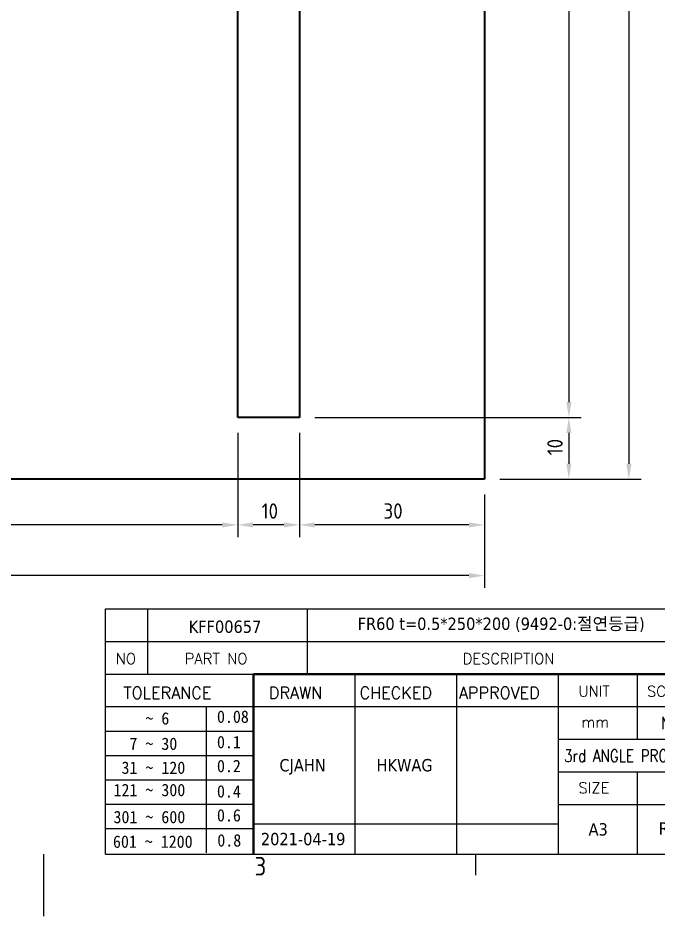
# Model space of a CAD drawing. Header units: millimetres. Extents: x 0 to 420, y 0 to 297.
# Drawn here: x 205.8 to 309.6, y 0 to 145.5 of the extents above; entities that cross this region are included whole.
import ezdxf
from ezdxf.enums import TextEntityAlignment as Align

# ---------------------------------------------------------------- set-up
doc = ezdxf.new("R2010")
doc.units = ezdxf.units.MM
doc.layers.get('0').update_dxf_attribs({"color": 3, "lineweight": 25})
for name, color, linetype, lineweight in [('가시적인 것(ISO)', 3, 'Continuous', 40), ('경계(ISO)', 7, 'Continuous', 25), ('제목(ISO)', 5, 'Continuous', 50), ('치수(ISO)', 2, 'Continuous', 25), ('해치(ISO)', 7, 'Continuous', 18)]:
    doc.layers.add(name, color=color, linetype=linetype, lineweight=lineweight)
doc.styles.add('HAN_291', font='')
doc.styles.add('HAN_370', font='', dxfattribs={"width": 2})
doc.styles.add('RC_284', font='ROMANC.shx')
doc.styles.add('RC_287', font='ROMANC.shx')
doc.styles.add('RC_292', font='ROMANC.shx')
doc.styles.add('ROMANT_294', font='romant.shx')
doc.styles.add('문자 텍스트_PSTEK_POSCO', font='isocp.shx')
doc.styles.add('치수 텍스트_PSTEK_POSCO', font='isocp.shx')
doc.styles.add('텍스트 스타일198', font='tahoma.ttf')
doc.styles.add('텍스트 스타일333', font='ROMANC.shx', dxfattribs={"width": 0.800000011920929})
doc.styles.get('HAN_291').set_extended_font_data('GulimChe')
doc.styles.get('HAN_370').set_extended_font_data('GulimChe')
doc.dimstyles.new('치수_PSTEK_POSCO', dxfattribs={"dimtxt": 2.5, "dimasz": 2.5, "dimexe": 2, "dimexo": 2.5, "dimgap": 1, "dimtad": 1, "dimrnd": 1e-08, "dimdsep": 46, "dimtxsty": '치수 텍스트_PSTEK_POSCO', "dimcen": 0.09, "dimdle": 10, "dimclrd": 7, "dimclre": 7, "dimclrt": 2, "dimadec": 1, "dimazin": 2, "dimtfac": 1, "dimtmove": 0, "dimatfit": 3, "dimfxl": 0, "dimtolj": 1, "dimlwd": -1, "dimlwe": -1, "dimarcsym": 0})

# ---------------------------------------------------------------- blocks, each defined once
blk = doc.blocks.new('경계 Default Border')
at = {"layer": '경계(ISO)'}
blk.add_line((280, 10), (280, 6.599999666213989), dxfattribs=at)
at = {"layer": '경계(ISO)', "flags": 128}
blk.add_lwpolyline([(210, 0), (210, 10)], dxfattribs=at)
at = {"layer": '경계(ISO)', "color": 2, "insert": (244.1685395229535, 6.57139439638704), "char_height": 3.00000011920929, "attachment_point": 7, "style": '문자 텍스트_PSTEK_POSCO'}
blk.add_mtext('3', dxfattribs=at)
blk = doc.blocks.new('제목 블록 PSTEK')
for color, points in [(252, [(317.2195697678507, 17.0593801673321), (322.0326348870767, 21.62682475217465), (322.2781991042243, 21.94392121864296), (317.0471853425802, 16.97985676345368), (318.7512090904202, 16.1899260703855), (316.0018030350395, 12.71868385740789), (316.3356552234328, 13.00206718743325), (318.9235935156908, 16.2694494742633)]), (5, [(321.6183518841322, 17.4193704504104), (319.5281351041078, 18.24969419629727), (322.4505835294948, 22.02344462252142), (317.2195697678507, 17.0593801673321), (318.9235935156908, 16.2694494742633), (316.1741874603099, 12.79820726128571)]), (1, [(324.4839107253602, 19.60711530335299), (325.2419748254881, 19.60711530335299), (325.2419748254881, 20.25857663940324), (321.2266040451076, 20.25857663940324), (321.2266040451076, 19.60711530335299), (321.9846681452406, 19.60711530335299), (321.9846681452406, 15.3430047401139), (324.4839107253602, 15.3430047401139)]), (252, [(321.9846681452406, 19.60711530335299), (321.4042753185749, 19.60711530335299), (321.4042753185749, 19.45905590879572), (321.9846681452406, 19.45905590879572)]), (252, [(324.6615819988275, 19.45905590879572), (325.4196460989604, 19.45905590879572), (325.4196460989604, 20.11051724484596), (325.2419748254881, 20.11051724484596), (325.2419748254881, 19.60711530335299), (324.4839107253602, 19.60711530335299), (324.4839107253602, 15.3430047401139), (322.1623394187076, 15.3430047401139), (322.1623394187076, 15.19494534555726), (324.6615819988275, 15.19494534555726)]), (1, [(329.2277337269622, 20.25857663940324), (325.65654113025, 20.25857663940324), (325.65654113025, 15.3430047401139), (329.3580259941756, 15.3430047401139), (329.3580259941756, 15.9944660761648), (328.1137701654877, 15.9944660761648), (328.1137701654877, 17.56360607323003), (329.2277337269622, 17.56360607323003), (329.2277337269622, 18.25543873810179), (328.1137701654877, 18.25543873810179), (328.1137701654877, 19.60711530335299), (329.2277337269622, 19.60711530335299)]), (252, [(328.2914414389548, 19.45905590879572), (329.4054050004294, 19.45905590879572), (329.4054050004294, 20.11051724484596), (329.2277337269622, 20.11051724484596), (329.2277337269622, 19.60711530335299), (328.1137701654877, 19.60711530335299), (328.1137701654877, 18.25543873810179), (328.2914414389548, 18.25543873810179)]), (1, [(332.3312149849806, 20.25857663940324), (329.8592894925411, 20.25857663940324), (329.8592894925411, 15.3430047401139), (332.3312149849806, 15.3430047401139), (332.3312149849806, 17.4318630164523), (333.0701931098801, 15.3430047401139), (335.4855464857051, 15.3430047401139), (334.2514536401189, 19.30614745124769), (335.4379594596742, 20.25857663940324), (334.3071782107978, 20.25857663940324), (332.3312149849806, 18.99741471888304)]), (252, [(332.5088862584528, 20.1105172448466), (332.3312149849806, 20.1105172448466), (332.3312149849806, 18.99741471888368), (332.5088862584528, 19.11081371413894)]), (252, [(335.6156307331414, 20.11051724484596), (335.2535118015555, 20.11051724484596), (334.2514536401189, 19.30614745124769), (335.4855464857051, 15.3430047401139), (333.1954852176545, 15.3430047401139), (333.2478643833523, 15.19494534555726), (335.6632177591723, 15.19494534555726), (334.4291249135862, 19.15808805669106)]), (252, [(328.2914414389548, 17.41554667867274), (329.4054050004294, 17.41554667867274), (329.4054050004294, 18.10737934354514), (329.2277337269622, 18.10737934354514), (329.2277337269622, 17.56360607323003), (328.1137701654877, 17.56360607323003), (328.1137701654877, 15.9944660761648), (328.2914414389548, 15.9944660761648)]), (252, [(332.5088862584528, 16.92964231796647), (332.3312149849806, 17.43186301645164), (332.3312149849806, 15.3430047401139), (330.0369607660135, 15.3430047401139), (330.0369607660135, 15.19494534555726), (332.5088862584528, 15.19494534555726)]), (252, [(329.5356972676428, 15.8464066816075), (329.3580259941756, 15.8464066816075), (329.3580259941756, 15.3430047401139), (325.8342124037171, 15.3430047401139), (325.8342124037171, 15.19494534555726), (329.5356972676428, 15.19494534555726)])]:
    blk.add_hatch(color=color).paths.add_polyline_path(points)
h = blk.add_hatch(color=1)
edge = h.paths.add_edge_path(flags=0)
edge.add_line((314.2242174273352, 19.60711530335299), (314.2242174273352, 17.00126995915134))
edge.add_line((314.2242174273352, 17.00126995915134), (314.3485873187598, 17.00126995915134))
edge.add_arc((314.3485873187598, 17.6527312952023), 0.6514613360509371, 270, 360)
edge.add_line((315.0000486548106, 17.6527312952023), (315.0000486548106, 18.95565396730211))
edge.add_arc((314.3485873187598, 18.95565396730212), 0.6514613360508712, 0, 90)
edge.add_line((314.3485873187598, 19.60711530335299), (314.2242174273352, 19.60711530335299))
edge = h.paths.add_edge_path()
edge.add_arc((314.9847713324306, 18.28938669179658), 1.969189947606664, 269.9999999999959, 450)
edge.add_line((314.9847713324306, 20.25857663940318), (311.7664314776902, 20.25857663940324))
edge.add_line((311.7664314776902, 20.25857663940324), (311.7664314776902, 15.3430047401139))
edge.add_line((311.7664314776902, 15.3430047401139), (314.2242174273352, 15.3430047401139))
edge.add_line((314.2242174273352, 15.3430047401139), (314.2242174273352, 16.32019674418991))
edge.add_line((314.2242174273352, 16.32019674418991), (314.9847713324307, 16.32019674418991))
h = blk.add_hatch(color=252)
edge = h.paths.add_edge_path()
edge.add_arc((314.9847713324309, 18.28938669179657), 1.969189947606666, 270, 406.8278729790604)
edge.add_arc((315.1624426058984, 18.1413272972396), 1.969189947606962, -90, 53.560984836317004, ccw=False)
edge.add_line((315.1624426058984, 16.17213734963263), (314.4018887008024, 16.17213734963263))
edge.add_line((314.4018887008024, 16.17213734963263), (314.4018887008024, 15.19494534555726))
edge.add_line((314.4018887008024, 15.19494534555726), (311.9441027511573, 15.19494534555726))
edge.add_line((311.9441027511573, 15.19494534555726), (311.9441027511573, 15.3430047401139))
edge.add_line((311.9441027511573, 15.3430047401139), (314.2242174273352, 15.3430047401139))
edge.add_line((314.2242174273352, 15.3430047401139), (314.2242174273352, 16.32019674418991))
edge.add_line((314.2242174273352, 16.32019674418991), (314.9847713324309, 16.32019674418991))
h = blk.add_hatch(color=252)
edge = h.paths.add_edge_path()
edge.add_line((314.4018887008024, 19.45905590879572), (314.5262585922315, 19.45905590879572))
edge.add_arc((314.5262585922314, 18.80759457274939), 0.6514613360463194, 60.4189348879147, 90.00000000000318, ccw=False)
edge.add_arc((314.3485873187602, 18.95565396730057), 0.6514613360524251, 39.96992292766206, 90.00000000009999)
edge.add_line((314.3485873187591, 19.60711530335307), (314.2242174273352, 19.60711530335298))
edge.add_line((314.2242174273352, 19.60711530335299), (314.2242174273352, 17.00126995915134))
edge.add_line((314.2242174273352, 17.00126995915134), (314.3485873187591, 17.00126995915134))
edge.add_arc((314.3485873187568, 17.652731295233), 0.6514613360816299, 270.0000000002, 274.6930825552478)
edge.add_line((314.4018887008024, 17.0034541317032), (314.4018887008024, 19.45905590879572))
at = {"layer": '해치(ISO)'}
h = blk.add_hatch(color=140, dxfattribs=at)
edge = h.paths.add_edge_path()
edge.add_ellipse((330.3660919371412, 20.15576403068321), major_axis=(9.100907360794343, 0), ratio=0.4069904968023172, start_angle=301.3098473703837, end_angle=507.7436900681698)
edge.add_ellipse((331.5340919371412, 20.4634168429492), major_axis=(-9.82350664112931, 0), ratio=0.3942600559756514, start_angle=111.51207141178469, end_angle=334.47025347086895, ccw=False)
edge.add_line((335.1363447531188, 16.8601935978785), (335.0955236905705, 16.99119398620872))
at = {"color": 180}
for p, q in [((182.475792979055, 11.79100474011392), (182.4757929790549, 51.56524660363496)), ((182.4757929790549, 51.56524660363496), (372.4757929537551, 51.56524660363496)), ((189.2651435055721, 51.56524660363496), (189.2651435055722, 41.00524660363494)), ((215.2152739891528, 41.00524660363494), (215.2152739891528, 51.56524660363496)), ((280.8758854511282, 51.56524660363496), (280.8758854511282, 41.00524660363494)), ((310.0881549537552, 51.56524660363496), (310.0881549537553, 41.00524660363494)), ((316.9044520275131, 51.56524660363496), (316.9044520275127, 41.00524660363494)), ((338.4566026226726, 51.56524660363496), (338.4566026226727, 41.00524660363494)), ((372.4757929537551, 51.56524660363496), (372.4757929537551, 11.79100474011389)), ((182.475792979055, 46.2852466036349), (372.4757929537551, 46.28524660363492)), ((182.475792979055, 41.00524660363493), (206.451475290024, 41.00524660363493)), ((222.9401812389276, 11.79100474011392), (222.9401812389276, 41.00524660363494)), ((239.4288871878316, 11.79100474011392), (239.4288871878316, 41.00524660363494)), ((255.9175931367356, 11.79100474011392), (255.9175931367356, 41.00524660363494)), ((268.6918866058747, 41.00524660363494), (268.6918866058747, 30.44524660363498)), ((280.8758854511282, 41.00524660363494), (280.8758854511282, 25.16524660363502)), ((310.088154953755, 41.00524660363494), (310.088154953755, 11.79100474011392)), ((182.475792979055, 35.72524660363497), (206.451475290024, 35.72524660363497)), ((198.8621818849491, 12.02524660363491), (198.8621818849491, 35.72524660363497)), ((206.451475290024, 35.72524660363497), (372.4757929537551, 35.72524660363497)), ((182.475792979055, 31.77524660363492), (206.451475290024, 31.77524660363492)), ((255.917593136736, 30.44524660363498), (372.4757929537552, 30.44524660363501)), ((182.475792979055, 27.82524660363487), (206.451475290024, 27.82524660363487)), ((255.9175931367359, 25.16524660363502), (372.4757929537552, 25.165246603635)), ((268.6918866058744, 25.16524660363502), (268.6918866058744, 11.79100474011392)), ((182.475792979055, 23.87524660363505), (206.451475290024, 23.87524660363505)), ((182.475792979055, 19.92524660363478), (206.451475290024, 19.92524660363478)), ((255.9175931367359, 19.88524660363481), (310.0881549537553, 19.88524660363481)), ((206.451475290024, 16.74100474011396), (255.9175931367359, 16.74100474011396)), ((182.475792979055, 15.97524660363496), (206.451475290024, 15.97524660363496)), ((182.475792979055, 11.79100474011392), (372.4757929537551, 11.79100474011389))]:
    blk.add_line(p, q, dxfattribs=at)
at = {"color": 7, "lineweight": 50}
for p, q in [((206.4514752900237, 11.79100474011392), (206.4514752900237, 41.00524660363494)), ((206.451475290024, 41.00524660363494), (372.4757929537551, 41.00524660363496))]:
    blk.add_line(p, q, dxfattribs=at)
at = {"color": 7}
for p, q in [((322.2781991042243, 21.94392121864296), (317.0471853425802, 16.97985676345368)), ((322.4505835294948, 22.02344462252142), (317.2195697678507, 17.0593801673321)), ((319.5281351041078, 18.24969419629727), (322.4505835294948, 22.02344462252142)), ((322.0326348870767, 21.62682475217465), (322.2781991042243, 21.94392121864296)), ((317.2195697678507, 17.0593801673321), (322.0326348870767, 21.62682475217465)), ((311.7664314776902, 20.25900474011391), (311.7664314776902, 15.34300474011391)), ((314.9847713324309, 20.25857663940324), (311.7664314776902, 20.25857663940324)), ((314.9847713324309, 20.25857663940324), (311.7664314776902, 20.25857663940324)), ((311.7664314776902, 20.25857663940324), (311.7664314776902, 15.3430047401139)), ((314.2242174273352, 17.00126995915134), (314.2242174273352, 19.60711530335299)), ((314.2242174273352, 19.60711530335299), (314.3485873187591, 19.60711530335299)), ((314.3485873187591, 19.60711530335299), (314.2242174273352, 19.60711530335299)), ((314.2242174273352, 19.60711530335299), (314.2242174273352, 17.00126995915134)), ((314.2242174273352, 17.00126995915134), (314.2242174273352, 19.60711530335299)), ((314.2242174273352, 19.60711530335299), (314.3485873187591, 19.60711530335299)), ((314.4018887008024, 19.45905590879572), (314.5262585922314, 19.45905590879572)), ((314.4018887008024, 17.0034541317032), (314.4018887008024, 19.45905590879572)), ((315.0000486548106, 18.95565396730275), (315.0000486548106, 17.65273129520161)), ((315.0000486548106, 18.95565396730275), (315.0000486548106, 17.65273129520161)), ((325.2419748254881, 20.25857663940324), (321.2266040451076, 20.25857663940324)), ((321.2266040451076, 20.25857663940324), (321.2266040451076, 19.60711530335299)), ((325.2419748254881, 20.25857663940324), (321.2266040451076, 20.25857663940324)), ((321.2266040451076, 20.25857663940324), (321.2266040451076, 19.60711530335299)), ((321.2266040451076, 19.60711530335299), (321.9846681452406, 19.60711530335299)), ((321.2266040451076, 19.60711530335299), (321.9846681452406, 19.60711530335299)), ((321.4042753185749, 19.60711530335299), (321.4042753185749, 19.45905590879572)), ((321.9846681452406, 19.60711530335299), (321.4042753185749, 19.60711530335299)), ((321.4042753185749, 19.45905590879572), (321.9846681452406, 19.45905590879572)), ((321.9846681452406, 19.60711530335299), (321.9846681452406, 15.3430047401139)), ((321.9846681452406, 19.45905590879572), (321.9846681452406, 19.60711530335299)), ((321.9846681452406, 19.60711530335299), (321.9846681452406, 15.3430047401139)), ((324.4839107253602, 19.60711530335299), (325.2419748254881, 19.60711530335299)), ((324.4839107253602, 15.3430047401139), (324.4839107253602, 19.60711530335299)), ((325.2419748254881, 19.60711530335299), (324.4839107253602, 19.60711530335299)), ((324.4839107253602, 19.60711530335299), (324.4839107253602, 15.3430047401139)), ((324.4839107253602, 19.60711530335299), (325.2419748254881, 19.60711530335299)), ((324.4839107253602, 15.3430047401139), (324.4839107253602, 19.60711530335299)), ((324.6615819988275, 19.45905590879572), (325.4196460989604, 19.45905590879572)), ((324.6615819988275, 15.19494534555726), (324.6615819988275, 19.45905590879572)), ((325.2419748254881, 19.60711530335299), (325.2419748254881, 20.25857663940324)), ((325.2419748254881, 19.60711530335299), (325.2419748254881, 20.25857663940324)), ((325.4196460989604, 20.11051724484596), (325.2419748254881, 20.11051724484596)), ((325.2419748254881, 20.11051724484596), (325.2419748254881, 19.60711530335299)), ((325.4196460989604, 19.45905590879572), (325.4196460989604, 20.11051724484596)), ((329.2277337269622, 20.25857663940324), (325.65654113025, 20.25857663940324)), ((325.65654113025, 20.25857663940324), (325.65654113025, 15.3430047401139)), ((325.65654113025, 20.25857663940324), (325.65654113025, 15.3430047401139)), ((329.2277337269622, 20.25857663940324), (325.65654113025, 20.25857663940324)), ((328.1137701654877, 18.25543873810179), (328.1137701654877, 19.60711530335299)), ((328.1137701654877, 19.60711530335299), (329.2277337269622, 19.60711530335299)), ((329.2277337269622, 19.60711530335299), (328.1137701654877, 19.60711530335299)), ((328.1137701654877, 19.60711530335299), (328.1137701654877, 18.25543873810179)), ((328.1137701654877, 18.25543873810179), (328.1137701654877, 19.60711530335299)), ((328.1137701654877, 19.60711530335299), (329.2277337269622, 19.60711530335299)), ((328.2914414389548, 18.25543873810179), (328.2914414389548, 19.45905590879572)), ((328.2914414389548, 19.45905590879572), (329.4054050004294, 19.45905590879572)), ((329.2277337269622, 19.60711530335299), (329.2277337269622, 20.25857663940324)), ((329.2277337269622, 19.60711530335299), (329.2277337269622, 20.25857663940324)), ((329.4054050004294, 20.11051724484596), (329.2277337269622, 20.11051724484596)), ((329.2277337269622, 20.11051724484596), (329.2277337269622, 19.60711530335299)), ((329.4054050004294, 19.45905590879572), (329.4054050004294, 20.11051724484596)), ((332.3312149849806, 20.25857663940324), (329.8592894925411, 20.25857663940324)), ((329.8592894925411, 20.25857663940324), (329.8592894925411, 15.3430047401139)), ((329.8592894925411, 20.25857663940324), (329.8592894925411, 15.3430047401139)), ((332.3312149849806, 20.25857663940324), (329.8592894925411, 20.25857663940324)), ((334.3071782107978, 20.25857663940324), (332.3312149849806, 18.99741471888304)), ((332.3312149849806, 18.99741471888304), (332.3312149849806, 20.25857663940324)), ((334.3071782107978, 20.25857663940324), (332.3312149849806, 18.99741471888304)), ((332.3312149849806, 18.99741471888304), (332.3312149849806, 20.25857663940324)), ((332.5088862584528, 20.1105172448466), (332.3312149849806, 20.1105172448466)), ((332.3312149849806, 20.1105172448466), (332.3312149849806, 18.99741471888368)), ((332.3312149849806, 18.99741471888368), (332.5088862584528, 19.11081371413894)), ((332.5088862584528, 19.11081371413894), (332.5088862584528, 20.1105172448466)), ((334.2514536401189, 19.30614745124769), (335.4379594596742, 20.25857663940324)), ((334.2514536401189, 19.30614745124769), (335.4379594596742, 20.25857663940324)), ((335.2535118015555, 20.11051724484596), (334.2514536401189, 19.30614745124769)), ((335.4855464857051, 15.3430047401139), (334.2514536401189, 19.30614745124769)), ((334.2514536401189, 19.30614745124769), (335.4855464857051, 15.3430047401139)), ((335.4855464857051, 15.3430047401139), (334.2514536401189, 19.30614745124769)), ((335.4379594596742, 20.25857663940324), (334.3071782107978, 20.25857663940324)), ((335.4379594596742, 20.25857663940324), (334.3071782107978, 20.25857663940324)), ((334.4291249135862, 19.15808805669104), (335.6156307331414, 20.11051724484596)), ((335.6632177591723, 15.19494534555726), (334.4291249135862, 19.15808805669104)), ((335.6156307331414, 20.11051724484596), (335.2535118015555, 20.11051724484596)), ((321.6183518841322, 17.4193704504104), (319.5281351041078, 18.24969419629727)), ((329.2277337269622, 18.25543873810179), (328.1137701654877, 18.25543873810179)), ((328.1137701654877, 18.25543873810179), (328.2914414389548, 18.25543873810179)), ((329.2277337269622, 18.25543873810179), (328.1137701654877, 18.25543873810179)), ((328.1137701654877, 17.56360607323003), (329.2277337269622, 17.56360607323003)), ((328.1137701654877, 15.9944660761648), (328.1137701654877, 17.56360607323003)), ((329.2277337269622, 17.56360607323003), (328.1137701654877, 17.56360607323003)), ((328.1137701654877, 17.56360607323003), (328.1137701654877, 15.9944660761648)), ((328.1137701654877, 17.56360607323003), (329.2277337269622, 17.56360607323003)), ((328.1137701654877, 15.9944660761648), (328.1137701654877, 17.56360607323003)), ((329.2277337269622, 17.56360607323003), (329.2277337269622, 18.25543873810179)), ((329.2277337269622, 17.56360607323003), (329.2277337269622, 18.25543873810179)), ((329.4054050004294, 18.10737934354514), (329.2277337269622, 18.10737934354514)), ((329.2277337269622, 18.10737934354514), (329.2277337269622, 17.56360607323003)), ((329.4054050004294, 17.41554667867274), (329.4054050004294, 18.10737934354514)), ((345.0447381189468, 17.50375595811051), (344.9867755289346, 17.689895936919)), ((314.3485873187591, 17.00126995915134), (314.2242174273352, 17.00126995915134)), ((314.2242174273352, 17.00126995915134), (314.3485873187591, 17.00126995915134)), ((314.3485873187591, 17.00126995915134), (314.2242174273352, 17.00126995915134)), ((314.2242174273352, 16.32019674418991), (314.9847713324309, 16.32019674418991)), ((314.2242174273352, 15.3430047401139), (314.2242174273352, 16.32019674418991)), ((314.9847713324309, 16.32019674418991), (314.2242174273352, 16.32019674418991)), ((314.2242174273352, 16.32019674418991), (314.2242174273352, 15.3430047401139)), ((314.2242174273352, 16.32019674418991), (314.9847713324309, 16.32019674418991)), ((314.2242174273352, 15.3430047401139), (314.2242174273352, 16.32019674418991)), ((314.4018887008024, 16.17213734963263), (315.162442605898, 16.17213734963263)), ((314.4018887008024, 15.19494534555726), (314.4018887008024, 16.17213734963263)), ((318.7512090904202, 16.1899260703855), (316.0018030350395, 12.71868385740789)), ((316.1741874603099, 12.79820726128571), (321.6183518841322, 17.4193704504104)), ((318.9235935156908, 16.2694494742633), (316.1741874603099, 12.79820726128571)), ((316.3356552234328, 13.00206718743325), (318.9235935156908, 16.2694494742633)), ((317.0471853425802, 16.97985676345368), (318.7512090904202, 16.1899260703855)), ((318.9235935156908, 16.2694494742633), (317.2195697678507, 17.0593801673321)), ((317.2195697678507, 17.0593801673321), (318.9235935156908, 16.2694494742633)), ((328.2914414389548, 15.9944660761648), (328.2914414389548, 17.41554667867274)), ((328.2914414389548, 17.41554667867274), (329.4054050004294, 17.41554667867274)), ((332.3312149849806, 17.4318630164523), (333.0701931098801, 15.3430047401139)), ((332.3312149849806, 15.3430047401139), (332.3312149849806, 17.4318630164523)), ((332.5088862584528, 16.92964231796647), (332.3312149849806, 17.43186301645164)), ((332.3312149849806, 17.43186301645164), (332.3312149849806, 15.3430047401139)), ((332.3312149849806, 17.4318630164523), (333.0701931098801, 15.3430047401139)), ((332.3312149849806, 15.3430047401139), (332.3312149849806, 17.4318630164523)), ((332.5088862584528, 15.19494534555726), (332.5088862584528, 16.92964231796647)), ((311.7664314776902, 15.3430047401139), (314.2242174273352, 15.3430047401139)), ((311.7664314776902, 15.3430047401139), (314.2242174273352, 15.3430047401139)), ((314.2242174273352, 15.3430047401139), (311.9441027511573, 15.3430047401139)), ((311.9441027511573, 15.3430047401139), (311.9441027511573, 15.19494534555726)), ((311.9441027511573, 15.19494534555726), (314.4018887008024, 15.19494534555726)), ((321.9846681452406, 15.3430047401139), (324.4839107253602, 15.3430047401139)), ((321.9846681452406, 15.3430047401139), (324.4839107253602, 15.3430047401139)), ((324.4839107253602, 15.3430047401139), (322.1623394187076, 15.3430047401139)), ((322.1623394187076, 15.3430047401139), (322.1623394187076, 15.19494534555726)), ((322.1623394187076, 15.19494534555726), (324.6615819988275, 15.19494534555726)), ((325.65654113025, 15.3430047401139), (329.3580259941756, 15.3430047401139)), ((325.65654113025, 15.3430047401139), (329.3580259941756, 15.3430047401139)), ((329.3580259941756, 15.3430047401139), (325.8342124037171, 15.3430047401139)), ((325.8342124037171, 15.3430047401139), (325.8342124037171, 15.19494534555726)), ((325.8342124037171, 15.19494534555726), (329.5356972676428, 15.19494534555726)), ((329.3580259941756, 15.9944660761648), (328.1137701654877, 15.9944660761648)), ((328.1137701654877, 15.9944660761648), (328.2914414389548, 15.9944660761648)), ((329.3580259941756, 15.9944660761648), (328.1137701654877, 15.9944660761648)), ((329.3580259941756, 15.3430047401139), (329.3580259941756, 15.9944660761648)), ((329.3580259941756, 15.3430047401139), (329.3580259941756, 15.9944660761648)), ((329.5356972676428, 15.8464066816075), (329.3580259941756, 15.8464066816075)), ((329.3580259941756, 15.8464066816075), (329.3580259941756, 15.3430047401139)), ((329.5356972676428, 15.19494534555726), (329.5356972676428, 15.8464066816075)), ((329.8592894925411, 15.3430047401139), (332.3312149849806, 15.3430047401139)), ((329.8592894925411, 15.3430047401139), (332.3312149849806, 15.3430047401139)), ((332.3312149849806, 15.3430047401139), (330.0369607660135, 15.3430047401139)), ((330.0369607660135, 15.3430047401139), (330.0369607660135, 15.19494534555726)), ((330.0369607660135, 15.19494534555726), (332.5088862584528, 15.19494534555726)), ((333.0701931098801, 15.3430047401139), (335.4855464857051, 15.3430047401139)), ((333.0701931098801, 15.3430047401139), (335.4855464857051, 15.3430047401139)), ((335.4855464857051, 15.3430047401139), (333.1954852176545, 15.3430047401139)), ((333.1954852176545, 15.3430047401139), (333.2478643833523, 15.19494534555726)), ((333.2478643833523, 15.19494534555726), (335.6632177591723, 15.19494534555726)), ((316.0018030350395, 12.71868385740789), (316.3356552234328, 13.00206718743325))]:
    blk.add_line(p, q, dxfattribs=at)
at = {"color": 5}
for p, q in [((322.4505835294948, 22.02344462252142), (317.2195697678507, 17.0593801673321)), ((319.5281351041078, 18.24969419629727), (322.4505835294948, 22.02344462252142)), ((321.6183518841322, 17.4193704504104), (319.5281351041078, 18.24969419629727)), ((316.1741874603099, 12.79820726128571), (321.6183518841322, 17.4193704504104)), ((318.9235935156908, 16.2694494742633), (316.1741874603099, 12.79820726128571)), ((317.2195697678507, 17.0593801673321), (318.9235935156908, 16.2694494742633))]:
    blk.add_line(p, q, dxfattribs=at)
at = {"color": 1}
for p, q in [((314.9847713324309, 20.25857663940324), (311.7664314776902, 20.25857663940324)), ((311.7664314776902, 20.25857663940324), (311.7664314776902, 15.3430047401139)), ((314.2242174273352, 17.00126995915134), (314.2242174273352, 19.60711530335299)), ((314.2242174273352, 19.60711530335299), (314.3485873187591, 19.60711530335299)), ((315.0000486548106, 18.95565396730275), (315.0000486548106, 17.65273129520161)), ((325.2419748254881, 20.25857663940324), (321.2266040451076, 20.25857663940324)), ((321.2266040451076, 20.25857663940324), (321.2266040451076, 19.60711530335299)), ((321.2266040451076, 19.60711530335299), (321.9846681452406, 19.60711530335299)), ((321.9846681452406, 19.60711530335299), (321.9846681452406, 15.3430047401139)), ((324.4839107253602, 19.60711530335299), (325.2419748254881, 19.60711530335299)), ((324.4839107253602, 15.3430047401139), (324.4839107253602, 19.60711530335299)), ((325.2419748254881, 19.60711530335299), (325.2419748254881, 20.25857663940324)), ((329.2277337269622, 20.25857663940324), (325.65654113025, 20.25857663940324)), ((325.65654113025, 20.25857663940324), (325.65654113025, 15.3430047401139)), ((328.1137701654877, 18.25543873810179), (328.1137701654877, 19.60711530335299)), ((328.1137701654877, 19.60711530335299), (329.2277337269622, 19.60711530335299)), ((329.2277337269622, 19.60711530335299), (329.2277337269622, 20.25857663940324)), ((332.3312149849806, 20.25857663940324), (329.8592894925411, 20.25857663940324)), ((329.8592894925411, 20.25857663940324), (329.8592894925411, 15.3430047401139)), ((334.3071782107978, 20.25857663940324), (332.3312149849806, 18.99741471888304)), ((332.3312149849806, 18.99741471888304), (332.3312149849806, 20.25857663940324)), ((334.2514536401189, 19.30614745124769), (335.4379594596742, 20.25857663940324)), ((335.4855464857051, 15.3430047401139), (334.2514536401189, 19.30614745124769)), ((335.4379594596742, 20.25857663940324), (334.3071782107978, 20.25857663940324)), ((329.2277337269622, 18.25543873810179), (328.1137701654877, 18.25543873810179)), ((328.1137701654877, 17.56360607323003), (329.2277337269622, 17.56360607323003)), ((328.1137701654877, 15.9944660761648), (328.1137701654877, 17.56360607323003)), ((329.2277337269622, 17.56360607323003), (329.2277337269622, 18.25543873810179)), ((314.3485873187591, 17.00126995915134), (314.2242174273352, 17.00126995915134)), ((314.2242174273352, 16.32019674418991), (314.9847713324309, 16.32019674418991)), ((314.2242174273352, 15.3430047401139), (314.2242174273352, 16.32019674418991)), ((332.3312149849806, 17.4318630164523), (333.0701931098801, 15.3430047401139)), ((332.3312149849806, 15.3430047401139), (332.3312149849806, 17.4318630164523)), ((311.7664314776902, 15.3430047401139), (314.2242174273352, 15.3430047401139)), ((321.9846681452406, 15.3430047401139), (324.4839107253602, 15.3430047401139)), ((325.65654113025, 15.3430047401139), (329.3580259941756, 15.3430047401139)), ((329.3580259941756, 15.9944660761648), (328.1137701654877, 15.9944660761648)), ((329.3580259941756, 15.3430047401139), (329.3580259941756, 15.9944660761648)), ((329.8592894925411, 15.3430047401139), (332.3312149849806, 15.3430047401139)), ((333.0701931098801, 15.3430047401139), (335.4855464857051, 15.3430047401139))]:
    blk.add_line(p, q, dxfattribs=at)
at = {"color": 7}
for centre, radius, start, end in [((314.3485873187598, 18.95565396730211), 0.6514613360508712, 0, 90), ((314.3485873187602, 18.95565396730057), 0.6514613360524251, 39.96992292766117, 90), ((314.3485873187598, 18.95565396730212), 0.6514613360508712, 0, 90), ((314.5262585922314, 18.80759457274939), 0.6514613360463193, 60.41893488791137, 90), ((314.9847713324309, 18.28938669179658), 1.969189947606665, 270, 90), ((314.9847713324309, 18.28938669179658), 1.969189947606665, 270, 90), ((314.9847713324307, 18.2893866917965), 1.969189947606594, 270, 46.82787297909833), ((315.1624426058984, 18.1413272972396), 1.969189947606961, 270, 53.56098483636067), ((314.3485873187597, 17.65273129520228), 0.6514613360509381, 270, 0), ((314.3485873187598, 17.6527312952023), 0.6514613360509381, 270, 0), ((314.3485873187568, 17.652731295233), 0.6514613360816299, 270, 274.6930825552478)]:
    blk.add_arc(centre, radius, start, end, dxfattribs=at)
at = {"color": 1}
for centre, radius, start, end in [((314.3485873187598, 18.95565396730211), 0.6514613360508712, 0, 90), ((314.9847713324309, 18.28938669179657), 1.969189947606665, 270, 90), ((314.3485873187598, 17.6527312952023), 0.6514613360509381, 270, 0)]:
    blk.add_arc(centre, radius, start, end, dxfattribs=at)
at = {"layer": '제목(ISO)', "lineweight": 18}
blk.add_line((182.475792979055, 35.72500474011393), (182.475792979055, 11.79100474011392), dxfattribs=at)
at = {"layer": '제목(ISO)'}
for p, q in [((322.2781991042243, 21.94392121864296), (317.0471853425802, 16.97985676345368)), ((322.4505835294948, 22.02344462252142), (317.2195697678507, 17.0593801673321)), ((319.5281351041078, 18.24969419629727), (322.4505835294948, 22.02344462252142)), ((322.0326348870767, 21.62682475217465), (322.2781991042243, 21.94392121864296)), ((317.2195697678507, 17.0593801673321), (322.0326348870767, 21.62682475217465)), ((314.9847713324306, 20.25857663940324), (311.7664314776902, 20.25857663940324)), ((311.7664314776902, 20.25857663940324), (311.7664314776902, 15.3430047401139)), ((314.2242174273352, 17.00126995915134), (314.2242174273352, 19.60711530335299)), ((314.2242174273352, 19.60711530335299), (314.3485873187598, 19.60711530335299)), ((314.3485873187591, 19.60711530335299), (314.2242174273352, 19.60711530335299)), ((314.2242174273352, 19.60711530335299), (314.2242174273352, 17.00126995915134)), ((314.4018887008024, 19.45905590879572), (314.5262585922314, 19.45905590879572)), ((314.4018887008024, 17.0034541317032), (314.4018887008024, 19.45905590879572)), ((315.0000486548106, 18.95565396730211), (315.0000486548106, 17.6527312952023)), ((325.2419748254881, 20.25857663940324), (321.2266040451076, 20.25857663940324)), ((321.2266040451076, 20.25857663940324), (321.2266040451076, 19.60711530335299)), ((321.2266040451076, 19.60711530335299), (321.9846681452406, 19.60711530335299)), ((321.9846681452406, 19.60711530335299), (321.4042753185749, 19.60711530335299)), ((321.4042753185749, 19.60711530335299), (321.4042753185749, 19.45905590879572)), ((321.4042753185749, 19.45905590879572), (321.9846681452406, 19.45905590879572)), ((321.9846681452406, 19.60711530335299), (321.9846681452406, 15.3430047401139)), ((321.9846681452406, 19.45905590879572), (321.9846681452406, 19.60711530335299)), ((324.4839107253602, 19.60711530335299), (325.2419748254881, 19.60711530335299)), ((324.4839107253602, 15.3430047401139), (324.4839107253602, 19.60711530335299)), ((325.2419748254881, 19.60711530335299), (324.4839107253602, 19.60711530335299)), ((324.4839107253602, 19.60711530335299), (324.4839107253602, 15.3430047401139)), ((324.6615819988275, 19.45905590879572), (325.4196460989604, 19.45905590879572)), ((324.6615819988275, 15.19494534555726), (324.6615819988275, 19.45905590879572)), ((325.2419748254881, 19.60711530335299), (325.2419748254881, 20.25857663940324)), ((325.4196460989604, 20.11051724484596), (325.2419748254881, 20.11051724484596)), ((325.2419748254881, 20.11051724484596), (325.2419748254881, 19.60711530335299)), ((325.4196460989604, 19.45905590879572), (325.4196460989604, 20.11051724484596)), ((329.2277337269622, 20.25857663940324), (325.65654113025, 20.25857663940324)), ((325.65654113025, 20.25857663940324), (325.65654113025, 15.3430047401139)), ((328.1137701654877, 18.25543873810179), (328.1137701654877, 19.60711530335299)), ((328.1137701654877, 19.60711530335299), (329.2277337269622, 19.60711530335299)), ((329.2277337269622, 19.60711530335299), (328.1137701654877, 19.60711530335299)), ((328.1137701654877, 19.60711530335299), (328.1137701654877, 18.25543873810179)), ((328.2914414389548, 19.45905590879572), (329.4054050004294, 19.45905590879572)), ((328.2914414389548, 18.25543873810179), (328.2914414389548, 19.45905590879572)), ((329.2277337269622, 19.60711530335299), (329.2277337269622, 20.25857663940324)), ((329.4054050004294, 20.11051724484596), (329.2277337269622, 20.11051724484596)), ((329.2277337269622, 20.11051724484596), (329.2277337269622, 19.60711530335299)), ((329.4054050004294, 19.45905590879572), (329.4054050004294, 20.11051724484596)), ((332.3312149849806, 20.25857663940324), (329.8592894925411, 20.25857663940324)), ((329.8592894925411, 20.25857663940324), (329.8592894925411, 15.3430047401139)), ((334.3071782107978, 20.25857663940324), (332.3312149849806, 18.99741471888304)), ((332.3312149849806, 18.99741471888304), (332.3312149849806, 20.25857663940324)), ((332.5088862584528, 20.1105172448466), (332.3312149849806, 20.1105172448466)), ((332.3312149849806, 20.1105172448466), (332.3312149849806, 18.99741471888368)), ((332.3312149849806, 18.99741471888368), (332.5088862584528, 19.11081371413894)), ((332.5088862584528, 19.11081371413894), (332.5088862584528, 20.1105172448466)), ((334.2514536401189, 19.30614745124769), (335.4379594596742, 20.25857663940324)), ((335.2535118015555, 20.11051724484596), (334.2514536401189, 19.30614745124769)), ((335.4855464857051, 15.3430047401139), (334.2514536401189, 19.30614745124769)), ((334.2514536401189, 19.30614745124769), (335.4855464857051, 15.3430047401139)), ((335.4379594596742, 20.25857663940324), (334.3071782107978, 20.25857663940324)), ((334.4291249135862, 19.15808805669106), (335.6156307331414, 20.11051724484596)), ((335.6632177591723, 15.19494534555726), (334.4291249135862, 19.15808805669106)), ((335.6156307331414, 20.11051724484596), (335.2535118015555, 20.11051724484596)), ((321.6183518841322, 17.4193704504104), (319.5281351041078, 18.24969419629727)), ((329.2277337269622, 18.25543873810179), (328.1137701654877, 18.25543873810179)), ((328.1137701654877, 18.25543873810179), (328.2914414389548, 18.25543873810179)), ((328.1137701654877, 15.9944660761648), (328.1137701654877, 17.56360607323003)), ((328.1137701654877, 17.56360607323003), (329.2277337269622, 17.56360607323003)), ((329.2277337269622, 17.56360607323003), (328.1137701654877, 17.56360607323003)), ((328.1137701654877, 17.56360607323003), (328.1137701654877, 15.9944660761648)), ((329.2277337269622, 17.56360607323003), (329.2277337269622, 18.25543873810179)), ((329.4054050004294, 18.10737934354514), (329.2277337269622, 18.10737934354514)), ((329.2277337269622, 18.10737934354514), (329.2277337269622, 17.56360607323003)), ((329.4054050004294, 17.41554667867274), (329.4054050004294, 18.10737934354514)), ((314.3485873187598, 17.00126995915134), (314.2242174273352, 17.00126995915134)), ((314.2242174273352, 17.00126995915134), (314.3485873187591, 17.00126995915134)), ((314.2242174273352, 15.3430047401139), (314.2242174273352, 16.32019674418991)), ((314.2242174273352, 16.32019674418991), (314.9847713324307, 16.32019674418991)), ((314.9847713324309, 16.32019674418991), (314.2242174273352, 16.32019674418991)), ((314.2242174273352, 16.32019674418991), (314.2242174273352, 15.3430047401139)), ((314.4018887008024, 15.19494534555726), (314.4018887008024, 16.17213734963263)), ((314.4018887008024, 16.17213734963263), (315.1624426058984, 16.17213734963263)), ((318.7512090904202, 16.1899260703855), (316.0018030350395, 12.71868385740789)), ((316.1741874603099, 12.79820726128571), (321.6183518841322, 17.4193704504104)), ((318.9235935156908, 16.2694494742633), (316.1741874603099, 12.79820726128571)), ((316.3356552234328, 13.00206718743325), (318.9235935156908, 16.2694494742633)), ((317.0471853425802, 16.97985676345368), (318.7512090904202, 16.1899260703855)), ((317.2195697678507, 17.0593801673321), (318.9235935156908, 16.2694494742633)), ((318.9235935156908, 16.2694494742633), (317.2195697678507, 17.0593801673321)), ((328.2914414389548, 17.41554667867274), (329.4054050004294, 17.41554667867274)), ((328.2914414389548, 15.9944660761648), (328.2914414389548, 17.41554667867274)), ((332.3312149849806, 15.3430047401139), (332.3312149849806, 17.4318630164523)), ((332.3312149849806, 17.4318630164523), (333.0701931098801, 15.3430047401139)), ((332.5088862584528, 16.92964231796647), (332.3312149849806, 17.43186301645164)), ((332.3312149849806, 17.43186301645164), (332.3312149849806, 15.3430047401139)), ((332.5088862584528, 15.19494534555726), (332.5088862584528, 16.92964231796647)), ((311.7664314776902, 15.3430047401139), (314.2242174273352, 15.3430047401139)), ((314.2242174273352, 15.3430047401139), (311.9441027511573, 15.3430047401139)), ((311.9441027511573, 15.3430047401139), (311.9441027511573, 15.19494534555726)), ((311.9441027511573, 15.19494534555726), (314.4018887008024, 15.19494534555726)), ((321.9846681452406, 15.3430047401139), (324.4839107253602, 15.3430047401139)), ((324.4839107253602, 15.3430047401139), (322.1623394187076, 15.3430047401139)), ((322.1623394187076, 15.3430047401139), (322.1623394187076, 15.19494534555726)), ((322.1623394187076, 15.19494534555726), (324.6615819988275, 15.19494534555726)), ((325.65654113025, 15.3430047401139), (329.3580259941756, 15.3430047401139)), ((329.3580259941756, 15.3430047401139), (325.8342124037171, 15.3430047401139)), ((325.8342124037171, 15.3430047401139), (325.8342124037171, 15.19494534555726)), ((325.8342124037171, 15.19494534555726), (329.5356972676428, 15.19494534555726)), ((329.3580259941756, 15.9944660761648), (328.1137701654877, 15.9944660761648)), ((328.1137701654877, 15.9944660761648), (328.2914414389548, 15.9944660761648)), ((329.3580259941756, 15.3430047401139), (329.3580259941756, 15.9944660761648)), ((329.5356972676428, 15.8464066816075), (329.3580259941756, 15.8464066816075)), ((329.3580259941756, 15.8464066816075), (329.3580259941756, 15.3430047401139)), ((329.5356972676428, 15.19494534555726), (329.5356972676428, 15.8464066816075)), ((329.8592894925411, 15.3430047401139), (332.3312149849806, 15.3430047401139)), ((332.3312149849806, 15.3430047401139), (330.0369607660135, 15.3430047401139)), ((330.0369607660135, 15.3430047401139), (330.0369607660135, 15.19494534555726)), ((330.0369607660135, 15.19494534555726), (332.5088862584528, 15.19494534555726)), ((333.0701931098801, 15.3430047401139), (335.4855464857051, 15.3430047401139)), ((335.4855464857051, 15.3430047401139), (333.1954852176545, 15.3430047401139)), ((333.1954852176545, 15.3430047401139), (333.2478643833523, 15.19494534555726)), ((333.2478643833523, 15.19494534555726), (335.6632177591723, 15.19494534555726)), ((316.0018030350395, 12.71868385740789), (316.3356552234328, 13.00206718743325))]:
    blk.add_line(p, q, dxfattribs=at)
at = {"layer": '제목(ISO)', "color": 4}
blk.add_line((335.1363447531188, 16.8601935978785), (335.0955236905705, 16.99119398620872), dxfattribs=at)
at = {"layer": '제목(ISO)'}
for centre, radius, start, end in [((314.3485873187598, 18.95565396730212), 0.6514613360508712, 0, 90), ((314.3485873187602, 18.95565396730057), 0.6514613360524251, 39.96992292766117, 90), ((314.5262585922314, 18.80759457274939), 0.6514613360463193, 60.41893488791137, 90), ((314.9847713324306, 18.28938669179658), 1.969189947606664, 46.82787297909431, 90), ((314.9847713324307, 18.2893866917965), 1.969189947606594, 270, 46.82787297909833), ((314.9847713324309, 18.28938669179657), 1.969189947606666, 270, 46.8278729790603), ((315.1624426058984, 18.1413272972396), 1.969189947606962, 270, 53.56098483631701), ((314.3485873187598, 17.6527312952023), 0.6514613360509371, 270, 0), ((314.3485873187568, 17.652731295233), 0.6514613360816299, 270, 274.6930825552478)]:
    blk.add_arc(centre, radius, start, end, dxfattribs=at)
at = {"layer": '제목(ISO)', "color": 4}
for centre, major_axis, ratio, start_param, end_param in [((331.5340919371412, 20.4634168429492), (9.82350664112931, 0), 0.3942600559756514, 5.087845455444478, 8.97919982663645), ((330.3660919371412, 20.15576403068321), (9.100907360794343, 0), 0.4069904968023172, 5.258848905294775, 8.861799147915196)]:
    blk.add_ellipse(centre, major_axis=major_axis, ratio=ratio, start_param=start_param, end_param=end_param, dxfattribs=at)
at = {"color": 2}
for s, height, style, p in [('NO', 1.742399930953979, 'RC_284', (184.135398793432, 42.62317362549192)), ('PART NO', 1.742399930953979, 'RC_284', (195.3359407378685, 42.62317362549192)), ('DESCRIPTION', 1.742399930953979, 'RC_284', (240.4025565652523, 42.62317362549192)), ("Q'TY", 1.742399930953979, 'RC_284', (310.1440786515383, 42.62317362549192)), ('COLOR/FINISH', 1.742399930953979, 'RC_284', (317.7725341324144, 42.62317362549192)), ('REMARK', 1.742399930953979, 'RC_284', (348.346649953877, 42.62317362549192)), ('MODEL NAME', 2.178000062704086, 'RC_292', (284.096330289083, 37.25462520371384)), (' TOLERANCE', 1.899999976158142, 'RC_287', (184.0872874387979, 37.00893196870329)), ('DRAWN', 1.899999976158142, 'RC_287', (208.9766620976279, 37.00893196870329)), ('CHECKED', 1.899999976158142, 'RC_287', (223.6856844514997, 37.00893196870329)), ('APPROVED', 1.899999976158142, 'RC_287', (239.7795453577791, 37.00893196870329)), ('UNIT', 1.742399930953979, 'RC_284', (259.1652673287452, 37.34317362549218)), ('SCALE', 1.742399930953979, 'RC_284', (270.2934779252897, 37.34317362549218)), ('0.08', 2.000000029802322, 'HAN_291', (200.5467345600617, 33.09873600004101)), ('    ~ 6', 2.000000029802322, 'HAN_291', (183.7721304966814, 32.8176515608431)), ('mm', 1.742399930953979, 'RC_284', (259.6505418159997, 32.3543089683787)), ('PART NAME', 2.178000062704086, 'RC_292', (285.1416959765849, 32.03045329421792)), ('  7 ~ 30', 2.000000029802322, 'HAN_291', (183.7721304966814, 28.70538114822415)), ('0.1', 2.000000029802322, 'HAN_291', (200.5467345600617, 28.98646558742206)), (' DWG NO.', 2.178000062704086, 'RC_292', (284.8124284083233, 26.75045329421772)), (' 31 ~ 120', 2.000000029802322, 'HAN_291', (183.7721304966814, 24.82628181916237)), ('0.2', 2.000000029802322, 'HAN_291', (200.5467345600617, 25.10736625836028)), ('SIZE', 1.742399930953979, 'RC_284', (259.1652673287452, 21.69497768947366)), ('REFERENCE', 2.178000062704086, 'RC_292', (278.2741065029841, 21.43214925458022)), ('121 ~ 300', 2.000000029802322, 'HAN_291', (183.7721304966814, 21.21401206133254)), ('0.4', 2.000000029802322, 'HAN_291', (200.5467345600617, 20.99509650053045)), ('0.6', 2.000000029802322, 'HAN_291', (200.5467345600617, 17.11599717146868)), ('301 ~ 600', 2.000000029802322, 'HAN_291', (183.7721304966814, 16.83491273227077)), ('601 ~ 1200', 2.000000029802322, 'HAN_291', (183.6802025156883, 12.84759660881125)), ('0.8', 2.000000029802322, 'HAN_291', (200.6097246063884, 13.05732192299702))]:
    blk.add_text(s, height=height, dxfattribs=dict(at, style=style)).set_placement(p)
at = {"color": 2, "style": 'RC_284'}
blk.add_text('MATERIAL', height=1.742399930953979, dxfattribs=at).set_placement((295.4820202024417, 43.64524660363492), align=Align.MIDDLE_CENTER)
at = {"color": 7, "style": '텍스트 스타일333', "width": 0.7999999523162842}
blk.add_text('N/S', height=2.000000029802322, dxfattribs=at).set_placement((274.7838860285014, 33.08524660363496), align=Align.MIDDLE_CENTER)
at = {"color": 2, "style": '텍스트 스타일333', "width": 0.7999999523162842}
blk.add_text('3rd ANGLE PROJ.', height=2.000000029802322, dxfattribs=at).set_placement((256.8430306642954, 26.76148381654429))
at = {"color": 7, "style": 'ROMANT_294'}
for s, p in [('POWER', (342.82727231297, 20.97115304607566)), ('SYSTEM', (342.82727231297, 17.3284636719184)), ('TECHNOLOGY', (342.82727231297, 13.57194088644453))]:
    blk.add_text(s, height=2.700000107288361, dxfattribs=at).set_placement(p)
at = {"color": 7, "insert": (320.8519732224835, 14.21236326823155), "char_height": 1.400000005960464, "attachment_point": 1, "line_spacing_factor": 0.3319999873638153, "style": 'HAN_370'}
blk.add_mtext('\\fHY견고딕|b0|i0;\\H1.4000;피에스텍', dxfattribs=at)
at = {"layer": '제목(ISO)', "color": 7, "style": '텍스트 스타일198'}
for tag, p in [('부품_번호_001', (195.9690160300735, 47.68071419841495)), ('설명_001', (223.3653388441115, 48.1538814053939)), ('재질_001', (292.3638200418054, 47.92591818687281)), ("3._Q'TY_001", (312.7327037528258, 47.90442725317898)), ('질량\\P3;_001', (350.3046145979153, 48.1643332325385)), ('제목_001', (333.5584662743366, 32.12134217035067)), ('부품_번호_001', (334.6282562833055, 26.80591818687283)), ('설계자_001', (210.6823963971569, 25.23312566343435)), ('점검자_001', (226.4283219502686, 25.23446884679021)), ('시트_크기_001', (260.807090429518, 14.83812566343425)), ('프로젝트_001', (272.1712008251486, 14.99433023252886)), ('작성_날짜_001', (207.6736656800234, 13.26600473167383))]:
    blk.add_attdef(tag, p, '', height=2.000000029802322, dxfattribs=at)
for tag, p in [('4._COLOR', (327.6805273250926, 48.92524660363493)), ('1._MODEL_NAME', (341.233897335037, 38.36524660363497)), ('엔지니어링_승인자', (247.673240162284, 26.23312567187446)), ('점검_날짜', (231.1845342133799, 14.26600474011394)), ('엔지니어링_승인_날짜', (247.6732401622839, 14.26600474011394))]:
    blk.add_attdef(tag, text='', height=2.000000029802322, dxfattribs=at).set_placement(p, align=Align.MIDDLE_CENTER)
blk = doc.blocks.new('*D23')
at = {"layer": 'Defpoints', "color": 0}
for p in [(31.44261077697557, 70.79028731204977), (281.4426107769756, 70.79028731204977), (31.44261077697557, 55.16027556522259)]:
    blk.add_point(p, dxfattribs=at)
at = {"layer": '치수(ISO)', "color": 7}
for p, q in [((31.44261077697557, 68.29028731204977), (31.44261077697557, 53.16027556522259)), ((281.4426107769756, 68.29028731204977), (281.4426107769756, 53.16027556522259)), ((278.9426107769756, 55.16027556522259), (33.94261077697557, 55.16027556522259))]:
    blk.add_line(p, q, dxfattribs=at)
for points in [[(33.94261077697557, 55.57694223188926), (33.94261077697557, 54.74360889855593), (31.44261077697557, 55.16027556522259)], [(278.9426107769756, 55.57694223188926), (278.9426107769756, 54.74360889855593), (281.4426107769756, 55.16027556522259)]]:
    blk.add_solid(points, dxfattribs=at)
at = {"layer": '치수(ISO)', "color": 2, "insert": (154.1598843990228, 57.41052162821472), "char_height": 2.5, "attachment_point": 4, "style": '치수 텍스트_PSTEK_POSCO'}
blk.add_mtext('\\A1;250', dxfattribs=at)
blk = doc.blocks.new('*D24')
at = {"layer": 'Defpoints', "color": 0}
for p in [(281.4426107769756, 270.7902873120498), (281.4426107769756, 70.79028731204978), (304.8712405308752, 70.79028731204977)]:
    blk.add_point(p, dxfattribs=at)
at = {"layer": '치수(ISO)', "color": 7}
for p, q in [((283.9426107769756, 270.7902873120498), (306.8712405308752, 270.7902873120498)), ((304.8712405308752, 268.2902873120498), (304.8712405308752, 73.29028731204977)), ((283.9426107769756, 70.79028731204978), (306.8712405308752, 70.79028731204977))]:
    blk.add_line(p, q, dxfattribs=at)
for points in [[(304.4545738642086, 268.2902873120498), (305.2879071975419, 268.2902873120498), (304.8712405308752, 270.7902873120498)], [(304.4545738642085, 73.29028731204977), (305.2879071975419, 73.29028731204977), (304.8712405308752, 70.79028731204977)]]:
    blk.add_solid(points, dxfattribs=at)
at = {"layer": '치수(ISO)', "color": 2, "insert": (302.6209944678831, 168.507560934097), "char_height": 2.5, "attachment_point": 4, "rotation": 90, "style": '치수 텍스트_PSTEK_POSCO'}
blk.add_mtext('\\A1;200', dxfattribs=at)
blk = doc.blocks.new('*D25')
at = {"layer": 'Defpoints', "color": 0}
for p in [(251.4426107769756, 260.7902873120497), (251.4426107769756, 80.79028731204978), (295.134468956136, 80.79028731204977)]:
    blk.add_point(p, dxfattribs=at)
at = {"layer": '치수(ISO)', "color": 7}
for p, q in [((253.9426107769756, 260.7902873120497), (297.1344689561361, 260.7902873120497)), ((295.1344689561361, 258.2902873120497), (295.134468956136, 83.29028731204977)), ((253.9426107769756, 80.79028731204978), (297.134468956136, 80.79028731204977))]:
    blk.add_line(p, q, dxfattribs=at)
for points in [[(294.7178022894694, 258.2902873120497), (295.5511356228027, 258.2902873120497), (295.1344689561361, 260.7902873120497)], [(294.7178022894693, 83.29028731204977), (295.5511356228027, 83.29028731204977), (295.134468956136, 80.79028731204977)]]:
    blk.add_solid(points, dxfattribs=at)
at = {"layer": '치수(ISO)', "color": 2, "insert": (292.884468956136, 168.7893030600812), "char_height": 2.5, "attachment_point": 4, "rotation": 90, "style": '치수 텍스트_PSTEK_POSCO'}
blk.add_mtext('\\A1;180', dxfattribs=at)
blk = doc.blocks.new('*D26')
at = {"layer": 'Defpoints', "color": 0}
for p in [(251.4426107769756, 80.79028731204978), (281.4426107769756, 70.79028731204977), (295.134468956136, 70.79028731204976)]:
    blk.add_point(p, dxfattribs=at)
at = {"layer": '치수(ISO)', "color": 7}
for p, q in [((253.9426107769756, 80.79028731204978), (297.134468956136, 80.79028731204977)), ((295.134468956136, 78.29028731204977), (295.134468956136, 73.29028731204976)), ((283.9426107769756, 70.79028731204977), (297.134468956136, 70.79028731204976))]:
    blk.add_line(p, q, dxfattribs=at)
for points in [[(294.7178022894693, 78.29028731204977), (295.5511356228027, 78.29028731204977), (295.134468956136, 80.79028731204977)], [(294.7178022894693, 73.29028731204976), (295.5511356228027, 73.29028731204976), (295.134468956136, 70.79028731204976)]]:
    blk.add_solid(points, dxfattribs=at)
at = {"layer": '치수(ISO)', "color": 2, "insert": (292.884468956136, 74.66430306008127), "char_height": 2.5, "attachment_point": 4, "rotation": 90, "style": '치수 텍스트_PSTEK_POSCO'}
blk.add_mtext('\\A1;10', dxfattribs=at)
blk = doc.blocks.new('*D27')
at = {"layer": 'Defpoints', "color": 0}
for p in [(251.4426107769756, 80.79028731204978), (281.4426107769756, 70.79028731204978), (251.4426107769756, 63.38073591358311)]:
    blk.add_point(p, dxfattribs=at)
at = {"layer": '치수(ISO)', "color": 7}
for p, q in [((251.4426107769756, 78.29028731204978), (251.4426107769756, 61.38073591358311)), ((281.4426107769756, 68.29028731204978), (281.4426107769756, 61.38073591358311)), ((278.9426107769756, 63.38073591358311), (253.9426107769756, 63.38073591358311))]:
    blk.add_line(p, q, dxfattribs=at)
for points in [[(253.9426107769756, 63.79740258024977), (253.9426107769756, 62.96406924691644), (251.4426107769756, 63.38073591358311)], [(278.9426107769756, 63.79740258024977), (278.9426107769756, 62.96406924691644), (281.4426107769756, 63.38073591358311)]]:
    blk.add_solid(points, dxfattribs=at)
at = {"layer": '치수(ISO)', "color": 2, "insert": (265.0666265250071, 65.63073591358311), "char_height": 2.5, "attachment_point": 4, "style": '치수 텍스트_PSTEK_POSCO'}
blk.add_mtext('\\A1;30', dxfattribs=at)
blk = doc.blocks.new('*D28')
at = {"layer": 'Defpoints', "color": 0}
for p in [(241.4426107769756, 80.79028731204974), (251.4426107769756, 80.79028731204977), (241.4426107769756, 63.38073591358308)]:
    blk.add_point(p, dxfattribs=at)
at = {"layer": '치수(ISO)', "color": 7}
for p, q in [((241.4426107769756, 78.29028731204974), (241.4426107769756, 61.38073591358308)), ((251.4426107769756, 78.29028731204977), (251.4426107769756, 61.38073591358308)), ((248.9426107769756, 63.38073591358308), (243.9426107769756, 63.38073591358308))]:
    blk.add_line(p, q, dxfattribs=at)
for points in [[(243.9426107769756, 63.79740258024975), (243.9426107769756, 62.96406924691642), (241.4426107769756, 63.38073591358308)], [(248.9426107769756, 63.79740258024975), (248.9426107769756, 62.96406924691642), (251.4426107769756, 63.38073591358308)]]:
    blk.add_solid(points, dxfattribs=at)
at = {"layer": '치수(ISO)', "color": 2, "insert": (245.3166265250071, 65.63073591358308), "char_height": 2.5, "attachment_point": 4, "style": '치수 텍스트_PSTEK_POSCO'}
blk.add_mtext('\\A1;10', dxfattribs=at)
blk = doc.blocks.new('*D29')
at = {"layer": 'Defpoints', "color": 0}
for p in [(161.4426107769755, 80.79028731204978), (241.4426107769756, 80.79028731204978), (161.4426107769755, 63.38073591358308)]:
    blk.add_point(p, dxfattribs=at)
at = {"layer": '치수(ISO)', "color": 7}
for p, q in [((161.4426107769755, 78.29028731204978), (161.4426107769755, 61.38073591358308)), ((241.4426107769756, 78.29028731204978), (241.4426107769756, 61.38073591358308)), ((238.9426107769756, 63.38073591358308), (163.9426107769755, 63.38073591358308))]:
    blk.add_line(p, q, dxfattribs=at)
for points in [[(163.9426107769755, 63.79740258024975), (163.9426107769755, 62.96406924691642), (161.4426107769755, 63.38073591358308)], [(238.9426107769756, 63.79740258024975), (238.9426107769756, 62.96406924691642), (241.4426107769756, 63.38073591358308)]]:
    blk.add_solid(points, dxfattribs=at)
at = {"layer": '치수(ISO)', "color": 2, "insert": (200.0666265250071, 65.63073591358308), "char_height": 2.5, "attachment_point": 4, "style": '치수 텍스트_PSTEK_POSCO'}
blk.add_mtext('\\A1;80', dxfattribs=at)

msp = doc.modelspace()

# ---------------------------------------------------------------- linework, layer by layer
at = {"layer": '가시적인 것(ISO)'}
for p, q in [((281.4426107769756, 270.7902873120498), (281.4426107769756, 70.79028731204978)), ((241.4426107769756, 80.79028731204977), (241.4426107769756, 260.7902873120497)), ((251.4426107769756, 260.7902873120497), (251.4426107769756, 80.79028731204978)), ((251.4426107769756, 80.79028731204978), (241.4426107769756, 80.79028731204977)), ((281.4426107769756, 70.79028731204978), (31.44261077697557, 70.79028731204978))]:
    msp.add_line(p, q, dxfattribs=at)

# ---------------------------------------------------------------- block references
msp.add_blockref('경계 Default Border', (0, 0))
ref = msp.add_blockref('제목 블록 PSTEK', (37.52420704624484, -1.791004740113895))
ref.add_attrib('설계자_001', 'CJAHN', (248.2066034434017, 23.44212092332045), dxfattribs={"layer": '제목(ISO)', "color": 7, "height": 2.000000029802322, "style": '텍스트 스타일198'})
ref.add_attrib('점검자_001', 'HKWAG', (263.9525289965134, 23.44346410667632), dxfattribs={"layer": '제목(ISO)', "color": 7, "height": 2.000000029802322, "style": '텍스트 스타일198'})
ref.add_attrib('프로젝트_001', 'RND_컨버터_2020_ESC 5kV', (309.6954078713934, 13.20332549241496), dxfattribs={"layer": '제목(ISO)', "color": 7, "height": 2.000000029802322, "style": '텍스트 스타일198'})
ref.add_attrib('시트_크기_001', 'A3', (298.3312974757628, 13.04712092332036), dxfattribs={"layer": '제목(ISO)', "color": 7, "height": 2.000000029802322, "style": '텍스트 스타일198'})
ref.add_attrib("3._Q'TY_001", '2', (350.2569107990707, 46.11342251306508), dxfattribs={"layer": '제목(ISO)', "color": 7, "height": 2.000000029802322, "style": '텍스트 스타일198'})
ref.add_attrib('작성_날짜_001', '2021-04-19', (245.1978727262683, 11.47499999155994), dxfattribs={"layer": '제목(ISO)', "color": 7, "height": 2.000000029802322, "style": '텍스트 스타일198'})
ref.add_attrib('재질_001', 'FR60', (329.8880270880503, 46.13491344675892), dxfattribs={"layer": '제목(ISO)', "color": 7, "height": 2.000000029802322, "style": '텍스트 스타일198'})
ref.add_attrib('부품_번호_001', 'KFF00657', (372.1524633295502, 25.01491344675893), dxfattribs={"layer": '제목(ISO)', "color": 7, "height": 2.000000029802322, "style": '텍스트 스타일198'})
ref.add_attrib('질량\\P3;_001', '0.033 kg', (387.8288216441601, 46.3733284924246), dxfattribs={"layer": '제목(ISO)', "color": 7, "height": 2.000000029802322, "style": '텍스트 스타일198'})
ref.add_attrib('설명_001', 'FR60 t=0.5*250*200 (9492-0:절연등급)', (260.8895458903564, 46.36287666528001), dxfattribs={"layer": '제목(ISO)', "color": 7, "height": 2.000000029802322, "style": '텍스트 스타일198'})
ref.add_attrib('부품_번호_001', 'KFF00657', (233.4932230763184, 45.88970945830106), dxfattribs={"layer": '제목(ISO)', "color": 7, "height": 2.000000029802322, "style": '텍스트 스타일198'})
ref.add_attrib('제목_001', 'INSULATION', (371.0826733205815, 30.33033743023677), dxfattribs={"layer": '제목(ISO)', "color": 7, "height": 2.000000029802322, "style": '텍스트 스타일198'})

# ---------------------------------------------------------------- dimensions: what is measured, and where the dimension line sits
at = {"layer": '치수(ISO)', "color": 7}
for base, p1, p2, angle, picture, middle in [((304.8712405308752, 70.79028731204977), (281.4426107769756, 270.7902873120498), (281.4426107769756, 70.79028731204978), 90, '*D24', (304.8712405308752, 170.7902873120498)), ((295.134468956136, 80.79028731204977), (251.4426107769756, 260.7902873120497), (251.4426107769756, 80.79028731204978), 90, '*D25', (295.134468956136, 170.7902873120497)), ((241.4426107769756, 63.38073591358308), (251.4426107769756, 80.79028731204977), (241.4426107769756, 80.79028731204974), 180, '*D28', (246.4426107769756, 63.38073591358308)), ((295.134468956136, 70.79028731204976), (251.4426107769756, 80.79028731204978), (281.4426107769756, 70.79028731204977), 90, '*D26', (295.134468956136, 75.79028731204977)), ((251.4426107769756, 63.38073591358311), (281.4426107769756, 70.79028731204978), (251.4426107769756, 80.79028731204978), 180, '*D27', (266.4426107769756, 63.38073591358311)), ((31.44261077697557, 55.16027556522259), (281.4426107769756, 70.79028731204977), (31.44261077697557, 70.79028731204977), 180, '*D23', (156.4426107769756, 55.16027556522259))]:
    dim = msp.add_linear_dim(base=base, p1=p1, p2=p2, angle=angle, dimstyle='치수_PSTEK_POSCO', override={"dimdec": 2, "dimtp": 0, "dimtm": -0, "dimtdec": 2, "dimtofl": 0, "dimatfit": 1}, dxfattribs=at)
    dim.commit()
    dim.dimension.update_dxf_attribs({"geometry": picture, "text_midpoint": middle, "dimtype": 160})
dim = msp.add_linear_dim(base=(161.4426107769755, 63.38073591358308), p1=(241.4426107769756, 80.79028731204978), p2=(161.4426107769755, 80.79028731204978), dimstyle='치수_PSTEK_POSCO', override={"dimdec": 2, "dimtp": 0, "dimtm": -0, "dimtdec": 2, "dimtofl": 0, "dimatfit": 1}, dxfattribs=at)
dim.commit()
dim.dimension.update_dxf_attribs({"geometry": '*D29', "text_midpoint": (201.4426107769756, 63.38073591358308), "dimtype": 160})

doc.saveas('drawing.dxf')
